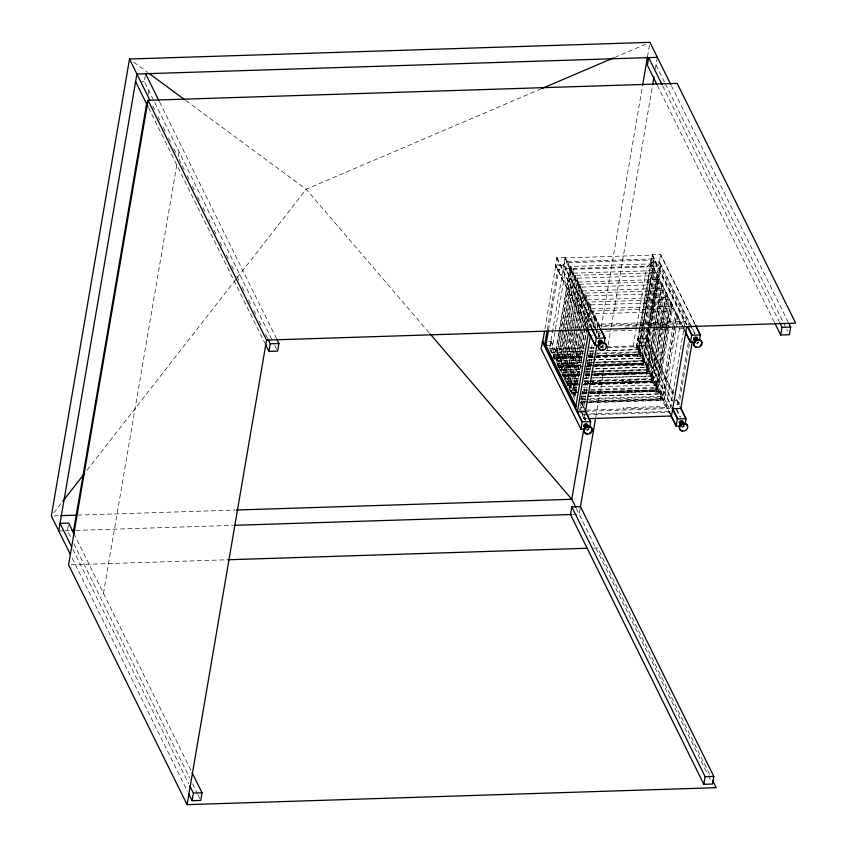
<?xml version="1.0" encoding="UTF-8"?>
<svg xmlns="http://www.w3.org/2000/svg" width="847" height="847" viewBox="0 0 847 847"><rect width="100%" height="100%" fill="white"/><g stroke="black" fill="none" stroke-linecap="round" stroke-linejoin="round"><path stroke-width="0.64" stroke-dasharray="4.24 3.18" d="M581.72 357.783L554.192 358.673L553.811 354.491L583.985 353.591M597.495 355.454L638.13 354.152L639.39 355.941L588.273 357.582M639.39 355.941L638.13 354.152M595.346 364.57L642.524 363.056L643.794 364.845L595.293 366.402M643.794 364.845L642.524 363.056M594.499 373.633L646.928 371.96L648.188 373.739L594.446 375.465M648.188 373.739L646.928 371.96M592.339 382.749L651.322 380.854L652.582 382.643L592.297 384.57M652.582 382.643L651.322 380.854M590.19 391.854L655.716 389.747L656.986 391.536L590.137 393.686M656.986 391.536L655.716 389.747M581.476 401.171L660.12 398.651L661.38 400.44L589.29 402.748M661.38 400.44L660.12 398.651M68.289 525.595L67.421 530.677L70.926 537.771M271.76 339.276L144.286 81.354L145.377 75.012M148.193 94.515L148.86 90.608M103.472 593.355L176.801 164.678M178.145 156.864L179.035 151.655M586.325 327.641L555.378 265.016L556.955 257.626L565.309 257.647L599.761 327.355M544.97 328.731L555.78 265.545L563.848 265.28M547.268 329.917L557.633 269.304L565.711 269.05M548.528 329.875L558.893 269.272L589.237 330.658M583.17 351.463L551.429 352.479L549.576 348.742L565.108 257.911L652.402 255.116L654.255 258.854L638.712 349.684L606.971 350.7M574.88 399.276L549.767 348.466L550.984 341.383L548.401 341.182M599.718 336.81L564.091 264.73L565.309 257.647M551.651 351.187L566.961 261.659L565.108 257.911M581.762 360.134L556.67 360.938L552.35 352.193L552.826 349.366L584.525 348.35M553.811 354.491L553.335 357.296L582.164 356.375M558.808 332.903L555.505 352.236L556.903 355.073L558.544 355.02L572.879 271.231L571.238 271.284L569.84 268.446L571.481 268.393L560.672 331.558M559.031 331.611L569.84 268.446M581.815 356.227L559.496 356.947L556.193 350.256L570.529 266.466L650.612 263.904L653.926 270.595L644.44 326.021M557.146 352.183L560.449 332.85M556.903 355.073L571.238 271.284M556.67 360.938L557.146 358.101L552.826 349.366M579.56 369.25L561.063 369.843L556.744 361.097L557.231 358.27L582.323 357.466M559.496 356.947L573.832 273.158L570.529 266.466L573.324 269.261L559.486 350.15L556.193 350.256M558.237 366.73L558.215 363.395L581.804 362.643M568.242 332.987L562.948 363.924L561.307 363.977L559.909 361.14L564.758 332.786M564.981 331.495L574.234 277.35L575.875 277.297L566.622 331.442M580.968 365.301L563.901 365.851L560.598 359.16L574.922 275.37L655.017 272.808L658.32 279.499L650.38 325.904M566.399 332.733L561.54 361.087L559.909 361.14M561.307 363.977L566.601 333.04M566.823 331.749L575.642 280.188L574.234 277.35M561.063 369.843L561.55 367.016L557.231 358.27M578.67 378.323L565.468 378.747L561.148 370.001L561.625 367.164L581.434 366.529M568.464 331.696L577.283 280.135L575.642 280.188M563.901 365.851L578.236 282.062L574.922 275.37L577.728 278.165L563.89 359.054L560.598 359.16M562.641 372.362L579.676 371.812L562.609 372.299L562.133 375.105L579.168 374.554M574.404 331.569L567.342 372.828L565.701 372.871L564.303 370.044L570.698 332.659M570.92 331.368L578.639 286.254L580.28 286.201L572.561 331.315M578.797 374.416L568.295 374.745L564.991 368.064L571.609 329.388M571.831 328.096L579.327 284.274L659.411 281.702L662.725 288.393L656.33 325.777M572.339 332.606L565.944 369.991L564.303 370.044M565.701 372.871L572.54 332.913M573.419 327.757L580.036 289.092L578.639 286.254M565.468 378.747L565.955 375.909L561.625 367.164M569.862 387.64L565.542 378.895L566.029 376.068L570.349 384.803L569.862 387.64L576.542 387.587M574.626 330.288L581.677 289.039L580.036 289.092M574.88 329.43L568.284 367.958L564.991 368.064M575.092 328.149L582.122 287.059L579.327 284.274L582.63 290.966L568.295 374.745M577.527 380.917L567.003 381.192L566.527 383.998L578.321 383.617M567.003 381.192L567.024 384.527L577.516 384.189M568.697 378.937L583.032 295.148L584.674 295.095L570.338 378.884L568.697 378.937L570.105 381.775L571.746 381.722L580.343 331.452M577.95 383.479L572.699 383.649L569.385 376.957L577.548 329.261M577.77 327.98L583.721 293.168L663.815 290.606L667.118 297.297L662.269 325.65M570.105 381.775L578.702 331.505M578.924 330.214L584.441 297.985L583.032 295.148M578.353 384.707L570.423 384.962L569.936 387.799L574.255 396.534M580.566 330.161L586.082 297.932L584.441 297.985M580.809 329.345L572.688 376.851L569.385 376.957M581.031 328.064L586.526 295.963L583.721 293.168L587.024 299.859L572.699 383.649M577.474 392.69L570.92 392.902L571.407 390.096L576.68 389.991M571.407 390.096L571.429 393.421L575.357 393.294M573.101 387.831L587.437 304.052L589.067 303.999L574.742 387.778L573.101 387.831L574.499 390.668L576.14 390.615L590.475 306.836L588.834 306.889L587.437 304.052M577.093 392.542L573.79 385.861L583.488 329.134M583.71 327.853L588.125 302.072L668.209 299.499L671.512 306.19L668.209 325.523M574.499 390.668L588.834 306.889M574.34 396.692L574.742 393.707L570.423 384.962M586.749 329.25L577.082 385.756L573.79 385.861M586.971 327.969L590.92 304.856L588.125 302.072L591.428 308.753L588.114 328.096M589.65 327.725L592.519 310.965L672.613 308.403L680.247 323.85L665.911 407.629L585.817 410.202M591.439 327.768L593.419 316.164L595.06 316.111L593.08 327.715M593.122 326.593L595.314 313.761L592.519 310.965L600.152 326.413L680.247 323.85M580.724 399.9L581.391 396.025M581.148 398.916L581.593 396.343M581.815 395.051L582.471 391.187M585.997 370.562L586.886 365.406M587.109 364.115L587.765 360.25M593.503 326.73L594.827 319.001L593.419 316.164M592.053 344.729L582.133 402.738L580.491 402.791M594.922 327.969L596.457 318.948L594.827 319.001M586.844 418.704L584.197 418.789L582.344 415.041L593.991 347.09M596.33 333.295L596.997 329.398M597.22 328.107L597.887 324.21L685.17 321.415L687.023 325.163M597.368 327.884L597.781 325.492L566.77 262.761L653.746 259.976L684.747 322.707L684.334 325.1M584.197 418.789L585.086 413.601M598.183 337.042L599.507 329.261M598.384 336.725L599.708 328.996M585.362 419.868L585.806 417.275M599.612 336.555L600.279 332.649M601.169 327.45L642.598 85.314M647.489 56.675L649.501 44.955M580.068 509.068L579.179 514.267L570.507 514.553M595.886 416.639L607.913 346.338M608.135 345.036L611.026 328.107M611.248 326.815L652.455 85.981M655.345 69.052L657.346 57.331M636.499 327.249L632.984 347.799L636.277 347.694L639.591 354.374L597.569 355.729M636.722 325.968L646.822 266.9L650.612 263.904L639.591 328.35M670.284 414.225L636.415 345.692L638.003 338.313L646.346 338.324L673.217 392.68M684.027 329.303L650.74 261.956L652.328 254.576L660.671 254.587L695.133 324.295M636.277 347.694L639.369 329.642M652.402 255.116L636.87 345.936L638.712 349.684M637.23 349.62L651.565 265.831L653.206 265.778L654.615 268.615L640.279 352.405L638.638 352.458L652.973 268.668L654.615 268.615M638.183 349.451L638.67 346.614L608.294 347.588M653.746 259.976L652.719 265.958L565.754 268.743L596.172 330.288M642.439 327.164L637.389 356.703L640.681 356.598L643.985 363.278L592.784 364.919M642.661 325.883L651.227 275.804L655.017 272.808L645.53 328.234M640.279 352.405L638.871 349.567L653.206 265.778M588.294 356.185L638.522 354.565L638.998 351.759L639.443 352.648L639.019 355.094L597.082 356.439M639.591 354.374L644.218 327.313M640.681 356.598L645.319 329.525M638.67 346.614L642.989 355.359L642.502 358.186L593.641 359.753M588.93 357.254L643.074 355.518L642.587 358.355L593.726 359.922M648.379 327.08L641.782 365.597L645.086 365.491L648.389 372.182L594.552 373.908M648.59 325.799L655.62 284.708L659.411 281.702L651.481 328.107M695.08 333.75L659.464 261.67L660.671 254.587M643.275 358.472L657.611 274.682L655.97 274.735L641.634 358.525L643.275 358.472L644.673 361.309L643.032 361.362L657.367 277.572L659.008 277.52L644.673 361.309M593.599 362.262L643.402 360.663L642.926 363.469L586.135 365.29M643.402 360.663L643.424 363.998L587.066 365.809M643.985 363.278L650.168 327.186M645.086 365.491L651.258 329.398M643.074 355.518L647.394 364.263L646.907 367.09L592.762 368.826M586.717 366.359L647.468 364.411L646.981 367.249L595.483 368.9M654.308 326.984L646.187 374.501L649.48 374.395L652.783 381.076L589.766 383.098M654.53 325.703L660.025 293.602L663.815 290.606L649.48 374.395M647.669 367.365L662.005 283.576L660.364 283.629L646.028 367.418L647.669 367.365L649.077 370.203L647.436 370.255L661.772 286.466L663.413 286.413L649.077 370.203M591.439 371.367L647.796 369.567L647.32 372.373L590.962 374.173M647.796 369.567L647.817 372.892L594.086 374.618M648.389 372.182L656.107 327.069M658.373 329.907L650.432 376.322L652.074 376.269L653.471 379.107L651.83 379.16L666.166 295.37L667.807 295.317L653.471 379.107M658.585 328.625L664.768 292.533L666.409 292.48L667.807 295.317M647.468 364.411L651.788 373.156L651.311 375.994L590.56 377.942M593.758 375.179L651.872 373.315L651.385 376.142L590.634 378.09M660.247 326.9L650.581 383.395L653.873 383.289L657.177 389.98L587.596 392.203M660.469 325.619L664.419 302.506L668.209 299.499L653.873 383.289M652.074 376.269L660.004 329.864M660.226 328.572L666.409 292.48M584.049 380.652L652.232 378.524L651.714 381.266L584.451 383.426M652.783 381.076L662.047 326.942M664.313 329.79L654.826 385.216L656.467 385.163L657.865 388L656.234 388.053L670.559 304.264L672.2 304.211L657.865 388M664.535 328.498L669.162 301.426L670.803 301.373L672.2 304.211M655.705 384.887L656.192 382.061L651.872 373.315M583.636 384.538L656.266 382.209L655.779 385.046L592.318 386.92M666.176 326.804L654.975 392.299L658.278 392.193L665.911 407.629M666.398 325.523L668.812 311.4L672.613 308.403L669.299 327.736M656.467 385.163L665.954 329.737M666.166 328.445L670.803 301.373M582.291 392.532L656.118 390.171L656.594 387.365L657.039 388.254L656.616 390.689L591.09 392.796M657.177 389.98L667.987 326.815M658.278 392.193L669.077 329.028M656.266 382.209L660.586 390.954L660.099 393.791L587.469 396.11M590.666 393.357L660.66 391.113L660.184 393.94L587.543 396.269M660.999 396.258L661.02 399.593L588.93 401.902M663.857 400.112L678.193 316.323L676.552 316.376L662.216 400.165L663.857 400.112L662.46 397.275L676.785 313.485L675.154 313.538L660.512 399.064L581.444 401.605M660.66 391.113L669.31 408.614L668.823 411.441L582.99 414.194M671.025 415.051L669.638 412.245L683.614 330.499M683.836 329.197L685.17 321.415M688.315 342.781L677.727 404.686L675.398 399.964M689.352 344.03L678.987 404.644L675.451 404.76M53.774 512.837L61.079 503.478M87.05 470.18L236.398 278.727M237.213 277.689L306.201 189.241L540.63 89.062M555.378 265.016L564.091 264.73M650.74 261.956L659.464 261.67M606.441 346.91L645.139 345.417L672.582 400.949M614.721 57.405L645.086 44.425M141.809 81.428L144.286 81.354M566.961 261.659L654.255 258.854M651.142 262.485L659.22 262.221L646.197 338.313L638.13 338.567M653.005 266.254L661.084 265.99L648.061 342.072L639.983 342.336M573.324 269.261L646.822 266.9M573.832 273.158L653.926 270.595M577.728 278.165L651.227 275.804M578.236 282.062L658.32 279.499M582.122 287.059L655.62 284.708M582.63 290.966L662.725 288.393M586.526 295.963L660.025 293.602M587.024 299.859L667.118 297.297M590.92 304.856L664.419 302.506M591.428 308.753L671.512 306.19M595.314 313.761L668.812 311.4M597.781 325.492L684.747 322.707M624.864 327.154L636.764 326.773M657.928 326.095L668.505 325.756M596.754 331.473L599.39 331.389M605.976 331.177L632.328 330.33M638.924 330.129L665.276 329.282M671.862 329.07L683.72 328.689M590.423 335.645L592.731 335.571M548.528 341.436L550.836 341.362M546.929 345.322L552.699 345.131M549.576 348.742L583.964 347.641M589.247 347.461L594.541 347.291M599.835 347.122L605.118 346.952M589.808 348.181L593.768 348.053M600.375 347.842L603.011 347.757M552.35 352.193L582.725 351.219M589.321 351.007L598.564 350.711M606.494 350.457L638.871 349.567M589.777 351.251L593.747 351.124M589.194 353.358L639.03 351.823M554.213 355.317L583.085 354.459M588.294 354.226L593.567 354.12M594.848 354.014L639.443 352.648M554.245 356.841L581.773 355.962M588.326 355.751L592.254 355.624M588.379 356.015L592.318 355.888M553.832 357.826L582.662 356.905M589.216 356.693L595.769 356.481M554.224 358.239L582.238 357.307M588.305 357.148L642.989 355.359M588.358 359.922L592.328 359.795M556.744 361.097L581.836 360.303M587.119 360.134L592.402 359.964M592.286 362.304L587.045 362.474L594.943 362.283M581.836 362.707L558.247 363.458L557.728 366.2L581.317 365.449M596.256 362.241L643.434 360.727M558.618 364.221L580.936 363.575M587.458 363.299L591.418 363.236M596.627 363.003L643.847 361.553M557.337 365.788L580.926 365.036M587.479 364.824L594.033 364.612M587.532 365.089L591.471 364.962M559.539 366.687L581.825 365.968M558.628 367.143L581.36 366.38M586.156 366.264L647.394 364.263M558.597 367.577L580.883 366.857M586.124 366.698L593.98 366.444M586.156 369.038L591.439 368.868M561.148 370.001L579.634 369.408M586.24 369.197L590.2 369.07M586.198 371.537L590.137 371.41M584.917 371.642L592.784 371.388M594.096 371.357L647.828 369.631M563.011 373.125L580.089 372.638M585.298 372.405L590.571 372.299M591.852 372.193L648.241 370.457M561.73 374.681L578.776 374.141M585.319 373.929L589.258 373.802M585.362 374.205L589.3 374.078M585.298 374.363L589.65 374.215M579.666 375.083L562.63 375.623L562.609 372.299M584.906 374.914L592.773 374.66M565.955 375.909L579.157 375.486M585.764 375.274L589.724 375.147M591.037 375.105L651.788 373.156M563.022 376.047L579.232 375.645M585.309 375.327L592.445 375.221M562.99 376.47L578.723 375.973M585.277 375.761L589.205 375.634M583.954 378.154L589.237 377.984M565.542 378.895L578.745 378.471M584.028 378.302L589.311 378.133M567.416 382.018L577.898 381.679M584.451 381.468L588.379 381.351M589.692 381.309L652.603 379.287L652.222 381.796L584.07 383.977M567.448 382.082L577.929 381.743M584.483 381.542L588.421 381.415M589.724 381.372L652.635 379.35L652.201 378.461M567.437 383.543L577.929 383.204M584.483 382.992L591.037 382.791M584.515 383.268L588.453 383.14M567.426 384.94L578.268 384.549M583.149 384.432L656.192 382.061M567.395 385.374L577.876 385.036M583.117 384.866L590.984 384.612M583.064 387.217L587.109 387.248M583.202 389.715L656.626 387.428M571.81 390.912L577.082 390.816M583.604 390.541L657.039 388.254M577.082 392.267L570.529 392.479L570.92 392.902M582.323 392.108L588.877 391.896M582.344 392.373L586.283 392.246M581.91 393.082L589.777 392.839M571.82 393.834L575.748 393.707M582.302 393.506L660.586 390.954M582.747 393.611L589.353 393.4M573.101 394.226L575.727 394.141M582.281 393.929L588.824 393.728M580.862 396.322L586.145 396.152M580.936 396.481L586.219 396.311M581.042 398.821L585.012 398.757M590.221 398.524L661.031 396.322M581.455 399.646L585.415 399.583M586.696 399.477L661.433 397.148M660.819 397.328L662.46 397.275M581.063 402.156L587.617 401.944M580.153 402.611L661.412 400.006M580.121 403.045L587.987 402.791M580.163 407.809L583.615 407.703M584.79 411.324L669.31 408.614M582.344 415.041L584.991 414.956M586.315 414.914L669.638 412.245M53.986 515.876L59.269 515.707M77.755 515.114L234.947 510.074M58.75 530.953L64.033 530.783M65.357 530.741L69.316 530.614M75.923 530.402L233.105 525.362M71.212 564.78L228.224 559.751M593.715 548.041L597.675 547.914L709.765 774.698M133.773 62.17L147.611 72.366M185.927 100.602L306.201 189.241L429.101 332.723M636.415 345.692L669.977 413.315M552.9 357.318L554.192 358.673M671.385 85.727L788.335 322.358M656.044 64.954L664.821 82.699M665.403 83.885L782.935 321.691M783.517 322.876L787.615 331.156M662.714 86.013L779.071 321.447M657.314 85.346L774.264 321.966M660.406 254.312L694.858 324.03M659.093 261.967L690.04 324.592M690.623 325.777L694.709 334.046M690.157 327.418L659.824 266.032L646.801 342.114L674.815 398.778M652.328 254.576L687.362 325.47M651.957 254.862L686.409 324.581M657.611 274.682L659.008 277.52M662.005 283.576L663.413 286.413M676.785 313.485L678.193 316.323M651.015 262.231L684.302 329.578M676.711 399.763L679.633 405.671M646.07 338.048L673.524 393.59M676.446 399.498L680.85 408.413M676.668 409.217L680.755 417.486M644.768 345.703L672.211 401.245M676.298 409.514L679.802 416.597M638.003 338.313L671.29 405.66M637.632 338.599L671.502 407.132M659.951 407.714L659.411 406.624L623.212 407.778L623.752 408.879M565.034 257.372L599.485 327.08M597.887 324.21L599.729 327.958M563.721 265.026L594.89 328.075M595.261 328.827L599.348 337.106M556.955 257.626L591.418 327.344M556.585 257.922L591.047 327.641M555.643 265.28L586.6 327.905M581.19 400.843L585.277 409.101M550.984 341.383L576.68 393.368M581.349 402.823L584.271 408.73M550.709 341.108L576.405 393.103M580.703 401.796L585.478 411.462M574.827 393.866L575.971 396.195M580.015 404.358L583.467 411.367M580.1 408.36L581.836 411.864M580.724 411.091L585.393 420.546M553.483 357.032L554.658 359.393M558.745 367.672L560.492 371.208M564.578 379.488L565.754 381.849M568.665 387.757L571.005 392.479M579.179 409.027L585.023 420.843M576.331 508.507L707.817 774.56M708.41 775.746L711.332 781.654M159.628 102.138L275.984 337.572M274.682 345.195L277.615 351.103M152.704 105.96L155.043 110.692M157.965 116.611L159.723 120.158M163.227 127.262L165.567 131.994M168.5 137.902L170.829 142.635M173.762 148.553L176.091 153.286M179.024 159.204L184.868 171.03M187.208 175.763L188.966 179.31M192.47 186.414L194.228 189.961M197.732 197.065L199.49 200.612M202.994 207.706L204.752 211.263M208.838 219.542L210.014 221.903M214.1 230.193L216.44 234.926M219.955 242.02L221.702 245.566M226.382 255.032L229.304 260.95M231.644 265.683L234.566 271.601M236.906 276.334L239.246 281.066M242.168 286.974L245.101 292.893M248.605 299.997L250.363 303.544M253.867 310.637L255.625 314.195M259.129 321.288L262.051 327.207M265.566 334.3L267.313 337.858M148.479 107.664L264.846 343.099M73.88 533.483L190.935 770.325M73.858 543.689L189.633 777.948M192.555 783.856L197.235 793.321M197.817 794.507L200.157 799.24M72.916 549.364L188.69 783.623M72.196 558.162L187.388 791.236M588.009 428.889A1.938 1.535 -26.3 0 1 587.585 429.154M588.993 428.921A1.938 1.535 -26.3 0 1 586.537 430.138M588.284 428.773A1.133 0.889 -26.3 0 1 587.68 429.365M588.601 428.773A1.133 0.889 -26.3 0 1 586.844 429.884M603.318 345.184A1.938 1.535 -26.3 0 1 600.449 346.254M602.926 345.036A1.133 0.889 -26.3 0 1 602.492 345.957M601.973 346.211A1.133 0.889 -26.3 0 1 601.412 346.232M698.68 342.135A1.938 1.535 -26.3 0 1 696.7 343.384M698.299 341.976A1.133 0.889 -26.3 0 1 696.785 343.173M697.97 341.976A1.133 0.889 -26.3 0 1 697.621 342.41M683.72 425.49A1.938 1.535 -26.3 0 1 682.947 426.105M684.492 425.448A1.938 1.535 -26.3 0 1 681.909 427.089M683.645 425.723A1.133 0.889 -26.3 0 1 682.777 426.412M683.974 425.713A1.133 0.889 -26.3 0 1 682.015 426.687"/><path stroke-width="1.27" d="M670.803 84.552L649.945 42.35L129.517 59.025L51.339 515.961L70.439 554.616M58.75 530.953L136.918 74.017L657.346 57.331M73.297 532.308L146.859 102.339M148.045 100.317L266.551 340.102L795.661 323.141L677.155 83.366L148.045 100.317L68.575 564.864L187.081 804.65L716.181 787.689L712.687 780.606M187.081 804.65L266.551 340.102M192.1 772.697L202.041 792.813L200.739 800.426L192.068 800.701L193.37 793.088L189.866 785.984M276.577 338.758L278.917 343.49L277.615 351.103L268.933 351.389L270.235 343.766L267.896 339.033M584.494 429.26L581.031 429.365L541.053 348.752L542.631 341.362L582.344 421.711L590.687 421.732L589.681 427.64M542.758 341.627L544.526 331.304M547.046 331.209L544.621 345.385L546.929 345.322M548.305 331.166L545.881 345.354L576.225 406.74M575.547 407.958L588.559 331.876M590.423 335.645L577.4 411.727L585.478 411.462M542.26 341.659L581.974 422.007L581.031 429.365M598.818 345.523L595.081 345.364L596.299 338.271L591.63 328.816M585.309 412.298L596.849 344.824M583.795 428.984L571.767 499.285L575.759 507.353M642.598 85.314L647.489 56.675M571.81 506.93L570.507 514.553L703.825 784.301L712.496 784.026L713.799 776.403L580.481 506.654L571.81 506.93L705.128 776.688L703.825 784.301M604.006 343.903L605.023 337.995L600.343 328.541M580.29 507.766L595.663 417.942M652.677 84.679L654.011 76.865M686.578 327.757L671.491 415.993L588.167 418.662M681.02 426.168L676.128 426.041L677.335 418.947L672.084 408.318M695.345 342.432L690.453 342.304L691.671 335.211L687.573 326.942M692.317 341.352L680.85 408.413L672.772 408.667M685.255 423.394L686.059 418.672L680.808 408.042M699.58 339.658L700.384 334.936L695.715 325.481M788.917 323.543L790.674 327.09L789.372 334.703L780.69 334.978L781.993 327.365L779.653 322.633M62.71 501.392L84.615 473.304M596.299 338.271L605.023 337.995M691.671 335.211L700.384 334.936M677.335 418.947L686.059 418.672M541.836 88.543L613.503 57.924M270.235 343.766L278.917 343.49M781.993 327.365L790.674 327.09M60.592 515.664L76.442 515.156M236.271 510.032L571.767 499.285L429.958 333.729M71.953 530.529L74.6 530.444M234.428 525.32L571.249 514.521M228.224 559.751L587.119 548.253M193.37 793.088L202.041 792.813M705.128 776.688L713.799 776.403M148.67 73.149L184.858 99.819M662.121 84.827L648.675 57.617L647.373 65.23L656.732 84.16M774.846 323.152L780.69 334.978M695.44 325.206L700.109 334.66M687.944 326.646L692.031 334.925M685.467 331.939L690.729 342.58M684.609 330.489L690.453 342.304M680.533 407.767L685.784 418.397M672.454 408.021L677.706 418.662M671.142 415.676L676.404 426.316M670.866 415.411L676.128 426.041M600.661 329.451L604.747 337.72M592 328.53L596.669 337.974M587.183 329.091L594.774 344.454M586.907 328.816L595.081 345.364M585.436 411.091L590.687 421.732M585.161 410.827L590.423 421.457M145.589 73.742L159.045 100.952M129.517 59.025L149.781 100.041M135.615 81.63L147.897 106.478M265.429 344.284L268.933 351.389M73.985 533.705L68.723 523.054L60.052 523.33L71.741 546.993M188.563 793.607L192.068 800.701M587.352 433.526A4.299 3.399 -26.3 0 1 583.943 429.757A4.299 3.399 -26.3 0 1 589.279 426.38A4.299 3.399 -26.3 0 1 591.757 430.742M591.195 431.621A4.299 3.399 -26.3 0 1 589.47 432.976M584.981 426.994A1.938 1.535 -26.3 0 1 584.017 425.056A1.938 1.535 -26.3 0 1 586.473 423.839A1.938 1.535 -26.3 0 1 587.437 425.776M585.764 427.671A1.938 1.535 -26.3 0 1 584.229 425.967A1.938 1.535 -26.3 0 1 586.632 424.453A1.938 1.535 -26.3 0 1 587.754 426.412M585.605 426.973A1.133 0.9 -26.3 0 1 585.086 425.766A1.133 0.9 -26.3 0 1 586.643 425.183A1.133 0.9 -26.3 0 1 586.897 426.496M585.044 428.264A1.938 1.535 -26.3 0 1 588.4 426.602M585.573 428.201A1.938 1.535 -26.3 0 1 588.443 427.132M586.05 427.343A1.133 0.9 -26.3 0 1 586.495 426.983M598.967 348.826A4.299 3.399 -26.3 0 1 601.825 342.76A4.299 3.399 -26.3 0 1 606.081 347.005M603.805 349.239A4.299 3.399 -26.3 0 1 602.757 349.631M600.639 349.705A4.299 3.399 -26.3 0 1 599.708 349.377M599.305 343.257A1.938 1.535 -26.3 0 1 598.342 341.309A1.938 1.535 -26.3 0 1 600.798 340.102A1.938 1.535 -26.3 0 1 601.762 342.04M600.089 343.935A1.938 1.535 -26.3 0 1 598.607 342.093A1.938 1.535 -26.3 0 1 601.254 340.78A1.938 1.535 -26.3 0 1 601.825 343.077M600.205 343.268A1.133 0.9 -26.3 0 1 599.305 342.273A1.133 0.9 -26.3 0 1 600.714 341.373A1.133 0.9 -26.3 0 1 601.37 342.527M601.899 343.215A1.133 0.9 -26.3 0 1 602.238 343.543M603.075 343.575A1.938 1.535 -26.3 0 0 600.544 342.675A1.938 1.535 -26.3 0 0 599.729 345.237A1.938 1.535 -26.3 0 1 602.768 343.395M696.001 346.645A4.299 3.399 -26.3 0 1 693.735 342.643A4.299 3.399 -26.3 0 1 698.627 339.552A4.299 3.399 -26.3 0 1 701.74 343.014M701.443 343.946A4.299 3.399 -26.3 0 1 700.109 345.587M695.143 340.24A1.938 1.535 -26.3 0 1 693.651 338.398A1.938 1.535 -26.3 0 1 696.308 337.074A1.938 1.535 -26.3 0 1 696.88 339.372M694.995 340.833A1.938 1.535 -26.3 0 1 694.095 338.758A1.938 1.535 -26.3 0 1 696.763 337.773A1.938 1.535 -26.3 0 1 697.197 340.018M695.059 340.102A1.133 0.9 -26.3 0 1 694.879 338.811A1.133 0.9 -26.3 0 1 696.414 338.419A1.133 0.9 -26.3 0 1 696.594 339.7M694.858 341.849A1.938 1.535 -26.3 0 1 695.906 339.626A1.938 1.535 -26.3 0 1 698.33 340.134M695.514 341.023A1.133 0.9 -26.3 0 1 695.736 340.547M696.467 340.081A1.133 0.9 -26.3 0 1 697.028 340.071M695.133 341.828A1.938 1.535 -26.3 0 1 696.763 340.219M681.528 423.902A1.133 0.9 -26.3 0 1 680.332 423.034A1.133 0.9 -26.3 0 1 681.846 422.071A1.133 0.9 -26.3 0 1 682.259 423.436M681.623 424.548A1.938 1.535 -26.3 0 1 679.569 423.055A1.938 1.535 -26.3 0 1 682.153 421.414A1.938 1.535 -26.3 0 1 682.862 423.754M681.676 430.382A4.299 3.399 -26.3 0 1 679.41 426.39A4.299 3.399 -26.3 0 1 684.302 423.288A4.299 3.399 -26.3 0 1 687.415 426.75M681.189 424.76A1.133 0.9 -26.3 0 1 681.412 424.283M681.867 423.923A1.133 0.9 -26.3 0 1 682.947 423.892A1.938 1.535 -26.3 0 1 683.391 423.934M680.353 423.934A1.938 1.535 -26.3 0 1 679.326 422.134A1.938 1.535 -26.3 0 1 681.528 420.737A1.938 1.535 -26.3 0 1 682.936 422.293M680.533 425.586A1.938 1.535 -26.3 0 1 681.581 423.362A1.938 1.535 -26.3 0 1 683.995 423.871M681.189 424.749A1.938 1.535 -26.3 0 1 682.438 423.966M586.643 434.109A4.299 3.399 -26.3 0 0 592.402 429.556A4.299 3.399 -26.3 0 0 585.838 428.169A4.299 3.399 -26.3 0 0 586.643 434.109M600.968 350.372A4.299 3.399 -26.3 0 0 606.727 345.82A4.299 3.399 -26.3 0 0 600.163 344.422A4.299 3.399 -26.3 0 0 600.968 350.372M696.34 347.323A4.299 3.399 -26.3 0 0 702.099 342.76A4.299 3.399 -26.3 0 0 695.535 341.373A4.299 3.399 -26.3 0 0 696.34 347.323M682.015 431.059A4.299 3.399 -26.3 0 0 687.775 426.496A4.299 3.399 -26.3 0 0 681.2 425.109A4.299 3.399 -26.3 0 0 682.015 431.059"/></g></svg>
